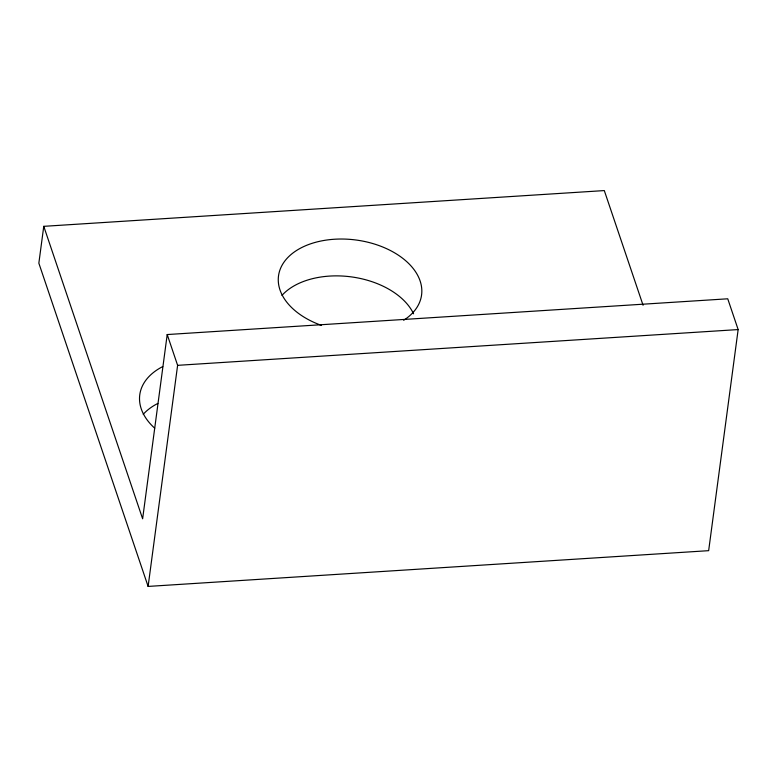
<?xml version="1.0" encoding="UTF-8"?>
<svg xmlns="http://www.w3.org/2000/svg" width="777" height="777" viewBox="0 0 777 777"><rect width="100%" height="100%" fill="white"/><g stroke="black" fill="none" stroke-linecap="round" stroke-linejoin="round"><path stroke-width="1.17" d="M43.765 226.33L38.85 263.18L148.116 586.421L708.653 550.67L738.15 329.574L727.748 298.795L167.21 334.547L142.628 518.793L43.765 226.33L604.302 190.579L643.074 305.264M148.116 586.421L177.612 365.336L167.21 334.547M177.612 365.336L738.15 329.574M321.503 325.408A72.164 45.804 7.6 0 1 287.577 257.789A72.164 45.804 7.6 0 1 391.831 251.282A72.164 45.804 7.6 0 1 403.661 320.279M154.701 428.185A72.164 45.804 7.6 0 1 162.752 366.579M143.221 414.316A72.164 45.804 7.6 0 1 157.838 403.428M281.964 295.396A72.164 45.804 7.6 0 1 351.903 276.962A72.164 45.804 7.6 0 1 413.578 313.801"/></g></svg>
